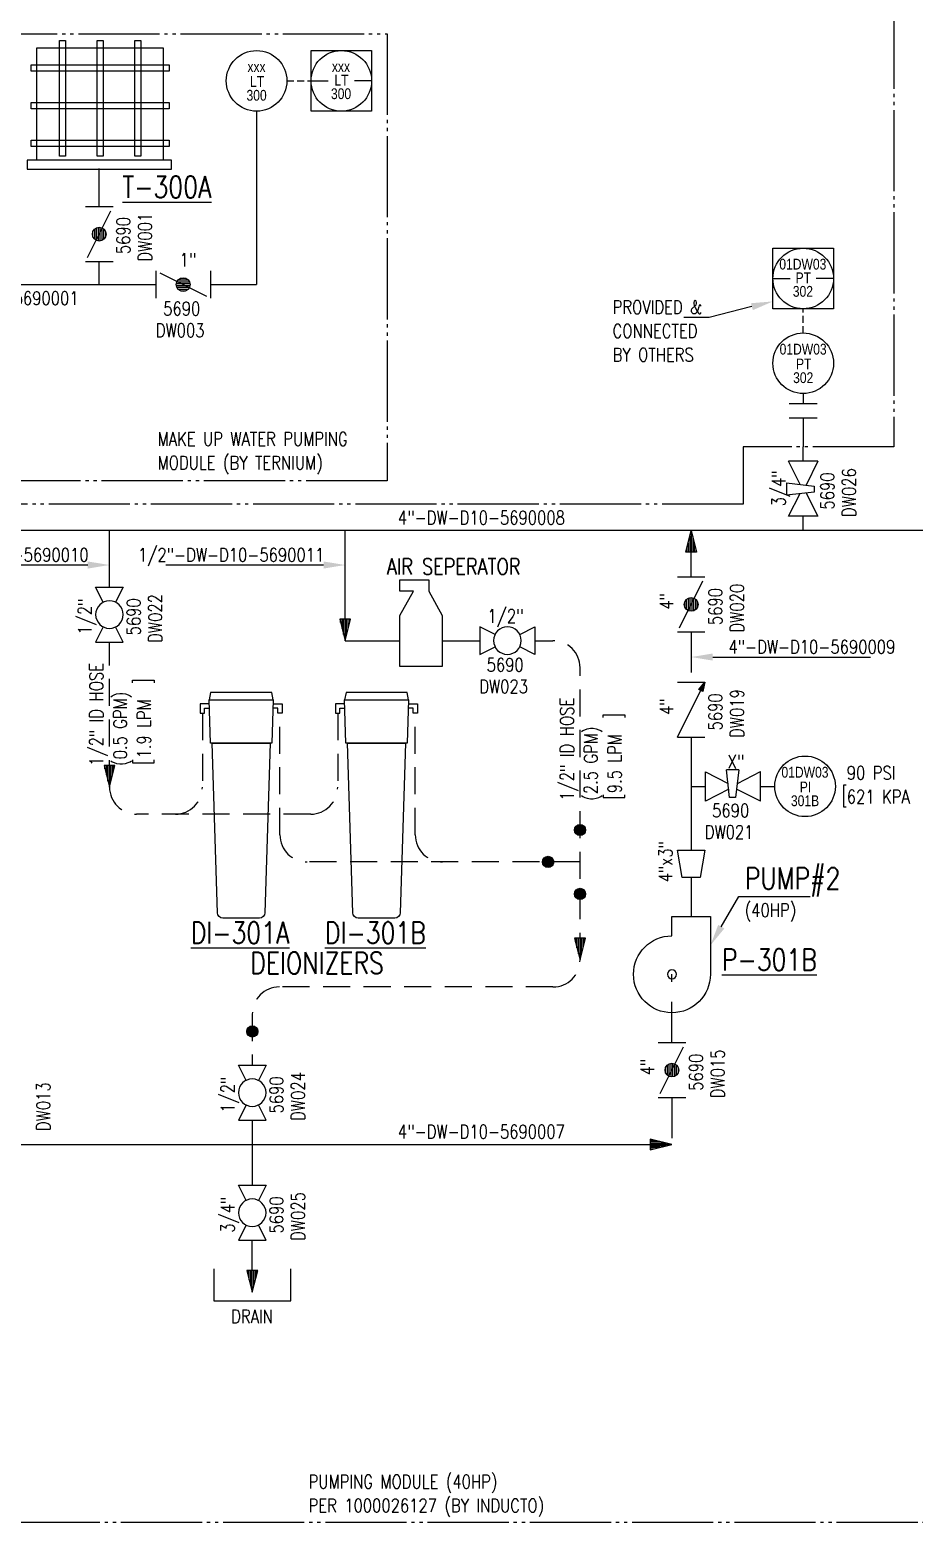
# Model space of a CAD drawing. Header units: inches. Extents: x -80 to 1771, y -447 to 2167.
# Drawn here: x 207.5 to 371, y 1606.3 to 1882.1 of the extents above; entities that cross this region are included whole.
import ezdxf
from ezdxf import colors
from ezdxf.entities.mleader import LeaderData, LeaderLine
from ezdxf.enums import TextEntityAlignment as Align
from ezdxf.math import Vec2, Vec3

# ---------------------------------------------------------------- set-up
doc = ezdxf.new("R2010")
doc.units = ezdxf.units.IN
doc.header["$MEASUREMENT"] = 0
for name, pattern in [('DASHED', [0.75, 0.5, -0.25]), ('ISA 5.3.2-6', [19.05, 12.7, -6.35]), ('JIS_09_15', [18.9, 15, -0.9, 0.6, -0.9, 0.6, -0.9])]:
    doc.linetypes.add(name, pattern=pattern)
for name, color, linetype in [('23.24.E.', 4, 'ISA 5.3.2-6'), ('P01equipos', 3, 'Continuous'), ('PEQUIP', 3, 'Continuous'), ('R01equipos', 3, 'Continuous'), ('Rinstrumentos', 2, 'Continuous'), ('RTTEXT', 2, 'Continuous'), ('Rvalvulas', 3, 'Continuous'), ('Tx_DDIM', 1, 'Continuous'), ('Tx_P_AEREO', 4, 'Continuous'), ('Tx_TEXT', 3, 'Continuous')]:
    doc.layers.add(name, color=color, linetype=linetype)
doc.styles.add('ROMANS', font='romans')
doc.styles.get("Standard").update_dxf_attribs({"font": 'arial.ttf'})

# ---------------------------------------------------------------- blocks, each defined once
blk = doc.blocks.new('FPRO')
at = {"color": 3, "linetype": 'Continuous'}
for p, q in [((-4.2, 1.05), (-5, 1.05)), ((-2.8, 0.7), (-5, 0.7)), ((-1.4, 0.35), (-5, 0.35)), ((0, 0), (-5, 0)), ((-1.4, -0.35), (-5, -0.35)), ((-2.8, -0.7), (-5, -0.7)), ((-4.2, -1.05), (-5, -1.05))]:
    blk.add_line(p, q, dxfattribs=at)
blk.add_lwpolyline([(-5, 1.25), (0, 0), (-5, -1.25)], close=True, dxfattribs=at)
blk = doc.blocks.new('FLECHA')
at = {"xscale": 0.9999979999999999, "yscale": -0.9999979999999999, "rotation": 90}
blk.add_blockref('FPRO', (0, 0), dxfattribs=at)
blk = doc.blocks.new('ventilador- soplador')
at = {"layer": 'PEQUIP'}
for p, q in [((10.67, 7.11), (0, 7.11)), ((10.67, 0), (10.67, 7.11)), ((7.11, 0), (10.67, 0))]:
    blk.add_line(p, q, dxfattribs=at)
blk.add_circle((0, 0), 0.839, dxfattribs=at)
blk.add_arc((0, 0), 7.11, 90, 0, dxfattribs=at)
blk = doc.blocks.new('reducc concentrica')
at = {"layer": 'PEQUIP'}
for p, q in [((0, -2.54), (0, 2.54)), ((0, 2.54), (5.08, 1.69)), ((5.08, 1.69), (5.08, -1.69)), ((5.08, -1.69), (0, -2.54))]:
    blk.add_line(p, q, dxfattribs=at)
blk = doc.blocks.new('vretencion')
at = {"layer": 'PEQUIP'}
for p, q in [((-5.08, 2.54), (-5.08, -2.54)), ((-5.08, 2.54), (5.08, -2.54)), ((5.08, 2.54), (5.08, -2.54)), ((3.38, -2.16), (3.75, -1.4)), ((5.08, -2.54), (3.38, -2.16)), ((3.75, -1.4), (5.08, -2.54))]:
    blk.add_line(p, q, dxfattribs=at)
for points in [[(3.45, -2.01), (4.06, -2.31)], [(3.53, -1.86), (4.74, -2.46)], [(3.6, -1.71), (4.81, -2.31)], [(3.68, -1.56), (4.28, -1.86)]]:
    blk.add_lwpolyline(points, dxfattribs=at)
blk = doc.blocks.new('brida ciega')
at = {"layer": 'R01equipos', "color": 4}
blk.add_line((0, 0), (-5.39, 0), dxfattribs=at)
at = {"layer": 'R01equipos'}
for p, q in [((0, 2.61), (0, -2.6)), ((2.61, 2.61), (2.61, -2.6))]:
    blk.add_line(p, q, dxfattribs=at)
blk = doc.blocks.new('inst')
at = {"layer": 'Rinstrumentos', "color": 2, "linetype": 'Continuous'}
blk.add_circle((0, 0), 7, dxfattribs=at)
at = {"layer": 'RTTEXT', "linetype": 'Continuous', "width": 0.8}
for tag, p in [('213', (-0.02, 2.01)), ('XX', (0.11, -1.41)), ('100', (0, -4.58))]:
    blk.add_attdef(tag, text='', height=2.5, dxfattribs=at).set_placement(p, align=Align.CENTER)
blk = doc.blocks.new('Sen')
at = {"layer": 'Rinstrumentos', "color": 2, "linetype": 'Continuous'}
for p, q in [((-7, 7), (-3.02, 7)), ((7, 7), (3.02, 7))]:
    blk.add_line(p, q, dxfattribs=at)
blk.add_lwpolyline([(-7, 14), (7, 14), (7, 0), (-7, 0)], close=True, dxfattribs=at)
blk.add_circle((0, 7), 7, dxfattribs=at)
at = {"layer": 'RTTEXT', "linetype": 'Continuous', "width": 0.8}
for tag, p in [('213', (-0.09, 9.06)), ('FT', (0.02, 5.91)), ('110', (-0.07, 2.78))]:
    blk.add_attdef(tag, text='', height=2.5, dxfattribs=at).set_placement(p, align=Align.CENTER)
blk = doc.blocks.new('vesferica')
at = {"layer": 'PEQUIP'}
for p, q in [((-2.28, 1.13), (-5.09, 2.54)), ((-5.09, 2.54), (-5.09, -2.54)), ((2.28, 1.14), (5.07, 2.54)), ((5.07, 2.54), (5.07, -2.54)), ((-5.09, -2.54), (-2.28, -1.14)), ((5.07, -2.54), (2.27, -1.14))]:
    blk.add_line(p, q, dxfattribs=at)
blk.add_circle((0, 0), 2.54, dxfattribs=at)
blk = doc.blocks.new('vmariposa')
at = {"layer": 'PEQUIP'}
for p, q in [((-5.08, 2.54), (-5.08, -2.54)), ((-4.32, 2.16), (4.32, -2.16)), ((5.08, 2.54), (5.08, -2.54))]:
    blk.add_line(p, q, dxfattribs=at)
for points in [[(-1.26, 0.17), (1.26, 0.17)], [(-1.16, 0.51), (1.16, 0.51)], [(-0.94, 0.85), (0.94, 0.85)], [(-0.45, 1.19), (0.45, 1.19)], [(-1.26, -0.17), (1.26, -0.17)], [(-1.16, -0.51), (1.16, -0.51)], [(-0.94, -0.85), (0.94, -0.85)], [(-0.45, -1.19), (0.45, -1.19)]]:
    blk.add_lwpolyline(points, dxfattribs=at)
blk.add_circle((0, 0), 1.27, dxfattribs=at)
blk = doc.blocks.new('vtapon')
at = {"color": 3}
for p, q in [((-4.3, -3.24), (-4.3, 2.22)), ((-0.31, 2.56), (1.97, 2.56)), ((-0.31, 2.56), (0.31, -2.56)), ((1.4, -2.56), (1.97, 2.56)), ((0.31, -2.56), (1.4, -2.56))]:
    blk.add_line(p, q, dxfattribs=at)
at = {"layer": 'PEQUIP'}
for p, q in [((-0.02, 0.03), (-4.3, 2.22)), ((5.88, 2.2), (1.68, 0.03)), ((5.88, -3.23), (5.88, 2.2)), ((-4.3, -3.24), (0.13, -1.04)), ((1.57, -1.04), (5.88, -3.23))]:
    blk.add_line(p, q, dxfattribs=at)

msp = doc.modelspace()

# ---------------------------------------------------------------- hatches: boundary and pattern name
at = {"layer": 'Tx_P_AEREO', "ltscale": 0.5}
h = msp.add_hatch(color=4, dxfattribs=at)
h.dxf.hatch_style = 1
h.paths.add_polyline_path([(308.16, 1734.23, 1), (310.25, 1734.23, 1)])
h = msp.add_hatch(color=4, dxfattribs=at)
h.dxf.hatch_style = 1
h.paths.add_polyline_path([(302.25, 1728.33, 1), (304.34, 1728.33, 1)])
h = msp.add_hatch(color=4, dxfattribs=at)
h.dxf.hatch_style = 1
h.paths.add_polyline_path([(308.16, 1722.42, 1), (310.25, 1722.42, 1)])
h = msp.add_hatch(color=4, dxfattribs=at)
h.dxf.hatch_style = 1
h.paths.add_polyline_path([(247.57, 1696.99, 1), (249.66, 1696.99, 1)])

# ---------------------------------------------------------------- linework, layer by layer
at = {"layer": '23.24.E.', "color": 2, "ltscale": 0.1}
for p, q in [((255.01, 1872.7), (259.48, 1872.7)), ((350.46, 1826.1), (350.46, 1830.57))]:
    msp.add_line(p, q, dxfattribs=at)
at = {"layer": '23.24.E.', "color": 2, "linetype": 'Continuous', "ltscale": 0.1}
for p, q in [((350.46, 1802.4), (350.46, 1805.04)), ((350.46, 1789.58), (350.46, 1792.21)), ((329.75, 1742.3), (332.38, 1742.3)), ((342.56, 1742.3), (345.2, 1742.3))]:
    msp.add_line(p, q, dxfattribs=at)
at = {"layer": 'P01equipos', "color": 3}
for points in [[(208.81, 1878.79), (232.17, 1878.79), (232.17, 1858.07), (208.81, 1858.07)], [(233.23, 1874.5), (207.76, 1874.5), (207.76, 1875.66), (233.23, 1875.66)], [(233.23, 1867.54), (207.76, 1867.54), (207.76, 1868.7), (233.23, 1868.7)], [(233.23, 1860.58), (207.76, 1860.58), (207.76, 1861.74), (233.23, 1861.74)], [(206.99, 1856.37), (233.66, 1856.37), (233.66, 1858.07), (206.99, 1858.07)]]:
    msp.add_lwpolyline(points, close=True, dxfattribs=at)
for points in [[(212.96, 1858.8), (212.96, 1880.14), (214.11, 1880.14), (214.11, 1858.8), (212.96, 1858.8)], [(219.92, 1858.8), (219.92, 1880.14), (221.07, 1880.14), (221.07, 1858.8), (219.92, 1858.8)], [(226.88, 1858.8), (226.88, 1880.14), (228.03, 1880.14), (228.03, 1858.8), (226.88, 1858.8)]]:
    msp.add_lwpolyline(points, dxfattribs=at)
at = {"layer": 'Rinstrumentos'}
msp.add_line((350.46, 1814.9), (350.46, 1813.04), dxfattribs=at)
at = {"layer": 'Rvalvulas'}
for points in [[(275.92, 1778.36), (275.92, 1780.46), (281.22, 1780.46), (281.22, 1778.36), (283.72, 1773.89), (283.72, 1764.44), (275.92, 1764.44), (275.92, 1773.89), (278.42, 1778.36), (275.92, 1778.36)], [(240.69, 1757.54), (238.99, 1757.54), (238.99, 1755.84), (239.79, 1755.84), (239.79, 1756.74), (240.71, 1756.74)], [(252.43, 1757.54), (254.13, 1757.54), (254.13, 1755.84), (253.33, 1755.84), (253.33, 1756.74), (252.41, 1756.74)], [(265.71, 1757.54), (264.01, 1757.54), (264.01, 1755.84), (264.81, 1755.84), (264.81, 1756.74), (265.72, 1756.74)], [(277.45, 1757.54), (279.15, 1757.54), (279.15, 1755.84), (278.35, 1755.84), (278.35, 1756.74), (277.43, 1756.74)]]:
    msp.add_lwpolyline(points, dxfattribs=at)
for points in [[(240.67, 1758.29), (252.45, 1758.29), (252.2, 1759.62), (240.91, 1759.62)], [(240.67, 1758.29), (252.45, 1758.29), (252.2, 1750.27), (240.91, 1750.27)], [(265.69, 1758.29), (277.47, 1758.29), (277.22, 1759.62), (265.94, 1759.62)], [(265.69, 1758.29), (277.47, 1758.29), (277.22, 1750.27), (265.93, 1750.27)]]:
    msp.add_lwpolyline(points, close=True, dxfattribs=at)
for points in [[(241.2, 1750.27), (251.91, 1750.27), (250.95, 1718.91, -0.405233), (249.95, 1717.94), (243.17, 1717.94, -0.405233), (242.17, 1718.91)], [(266.22, 1750.27), (276.93, 1750.27), (275.96, 1718.91, -0.405233), (274.96, 1717.94), (268.19, 1717.94, -0.405233), (267.19, 1718.91)]]:
    msp.add_lwpolyline(points, format="xyb", close=True, dxfattribs=at)
at = {"layer": 'Tx_DDIM', "color": 1, "linetype": 'JIS_09_15'}
msp.add_lwpolyline([(339.38, 1805.04), (339.38, 1794.44), (151.38, 1794.44), (151.38, 1774.41), (16.43, 1774.41), (16.43, 1606.3), (571.95, 1606.3), (571.95, 1886.2), (367.24, 1886.2), (367.24, 1805.04), (339.38, 1805.04)], dxfattribs=at)
msp.add_lwpolyline([(46.37, 1881.4), (273.57, 1881.4), (273.57, 1798.76), (46.37, 1798.76)], close=True, dxfattribs=at)
at = {"layer": 'Tx_P_AEREO', "color": 4, "ltscale": 0.5}
for p, q in [((249.41, 1867.1), (249.41, 1835.05)), ((220.33, 1849.45), (220.33, 1856.49)), ((220.33, 1835.05), (220.33, 1839.29)), ((147.96, 1835.05), (230.76, 1835.05)), ((240.92, 1835.05), (249.41, 1835.05)), ((376.97, 1789.58), (161.46, 1789.58)), ((222.21, 1779.13), (222.21, 1789.58)), ((265.78, 1769.22), (265.78, 1789.58)), ((265.78, 1769.22), (275.92, 1769.22)), ((283.72, 1769.22), (290.69, 1769.22)), ((329.75, 1751.39), (329.75, 1730.52)), ((329.75, 1725.44), (329.75, 1718.23)), ((248.62, 1680.6), (248.62, 1668.57)), ((74.2, 1676.09), (326.19, 1676.09)), ((248.62, 1648.83), (248.62, 1658.41))]:
    msp.add_line(p, q, dxfattribs=at)
at = {"layer": 'Tx_P_AEREO', "color": 4, "linetype": 'DASHED', "ltscale": 15}
for p, q in [((329.75, 1781.02), (329.75, 1789.58)), ((329.75, 1770.86), (329.75, 1761.55)), ((326.19, 1694.94), (326.19, 1707.56)), ((326.19, 1684.78), (326.19, 1676.09))]:
    msp.add_line(p, q, dxfattribs=at)
at = {"layer": 'Tx_P_AEREO', "color": 4, "linetype": 'DASHED', "ltscale": 10}
for p, q in [((222.21, 1742.16), (222.21, 1768.97)), ((300.85, 1769.22), (304.2, 1769.22)), ((309.2, 1710.22), (309.2, 1764.22)), ((239.39, 1755.84), (239.39, 1742.16)), ((253.73, 1733.33), (253.73, 1755.84)), ((264.41, 1755.84), (264.41, 1742.16)), ((278.75, 1733.33), (278.75, 1755.84)), ((259.41, 1737.16), (227.21, 1737.16)), ((309.2, 1728.33), (258.73, 1728.33)), ((304.2, 1705.22), (253.62, 1705.22)), ((248.62, 1700.22), (248.62, 1690.76))]:
    msp.add_line(p, q, dxfattribs=at)
at = {"layer": 'Tx_P_AEREO', "color": 3}
msp.add_lwpolyline([(241.5, 1653.11), (241.5, 1647.22), (255.73, 1647.22), (255.73, 1653.11)], dxfattribs=at)
at = {"layer": 'Tx_P_AEREO', "color": 4, "ltscale": 0.5}
for centre in [(309.2, 1734.23), (303.3, 1728.33), (309.2, 1722.42), (248.62, 1696.99)]:
    msp.add_circle(centre, 1.04, dxfattribs=at)
at = {"layer": 'Tx_P_AEREO', "color": 4, "linetype": 'DASHED', "ltscale": 10}
for centre, start, end in [((304.2, 1764.22), 0, 90), ((227.21, 1742.16), 180, 270), ((234.39, 1742.16), 270, 0), ((259.41, 1742.16), 270, 0), ((258.73, 1733.33), 180, 270), ((283.75, 1733.33), 180, 270), ((304.2, 1710.22), 270, 0), ((253.62, 1700.22), 90, 180)]:
    msp.add_arc(centre, 5, start, end, dxfattribs=at)
at = {"layer": 'Tx_TEXT'}
for points in [[(226.48, 1761.44), (226.48, 1761.94), (230.48, 1761.94), (230.48, 1761.44)], [(313.48, 1755.01), (313.48, 1755.51), (317.48, 1755.51), (317.48, 1755.01)], [(226.48, 1747.17), (226.48, 1746.67), (230.48, 1746.67), (230.48, 1747.17)], [(313.48, 1740.73), (313.48, 1740.23), (317.48, 1740.23), (317.48, 1740.73)], [(358.41, 1742.5), (357.91, 1742.5), (357.91, 1738.5), (358.41, 1738.5)]]:
    msp.add_lwpolyline(points, dxfattribs=at)

# ---------------------------------------------------------------- block references
at = {"xscale": 0.8000000000001819, "yscale": 0.8000000000001819, "zscale": 0.8000000000001819}
for name, p, values in [('inst', (249.41, 1872.7), {'213': 'xxx', '100': '300', 'XX': 'LT'}), ('Sen', (265.08, 1867.1), {'213': 'xxx', '110': '300', 'FT': 'LT'}), ('Sen', (350.46, 1830.57), {'213': '01DW03', '110': '302', 'FT': 'PT'}), ('inst', (350.46, 1820.5), {'213': '01DW03', '100': '302', 'XX': 'PT'}), ('inst', (350.8, 1742.3), {'213': '01DW03', '100': '301B', 'XX': 'PI'})]:
    msp.add_blockref(name, p, dxfattribs=at).add_auto_attribs(values)
at = {"layer": 'P01equipos', "color": 3, "xscale": -1, "rotation": 270}
msp.add_blockref('ventilador- soplador', (326.19, 1707.56), dxfattribs=at)
at = {"layer": 'Rvalvulas'}
for name, p, rotation in [('vmariposa', (220.33, 1844.37), 90), ('vmariposa', (329.75, 1775.94), 90), ('vretencion', (329.75, 1756.47), 89.99999999999999), ('reducc concentrica', (329.75, 1730.52), 270), ('vmariposa', (326.19, 1689.86), 90)]:
    msp.add_blockref(name, p, dxfattribs=dict(at, rotation=rotation))
msp.add_blockref('vmariposa', (235.84, 1835.05), dxfattribs=at)
at = {"layer": 'Rvalvulas', "xscale": -1, "rotation": 90}
for name, p in [('vtapon', (349.95, 1798.09)), ('vesferica', (222.2, 1774.04)), ('vesferica', (248.61, 1685.68)), ('vesferica', (248.61, 1663.49))]:
    msp.add_blockref(name, p, dxfattribs=at)
at = {"layer": 'Rvalvulas', "xscale": -1}
for name, p in [('vesferica', (295.77, 1769.23)), ('vtapon', (338.26, 1742.81))]:
    msp.add_blockref(name, p, dxfattribs=at)
at = {"layer": 'Tx_P_AEREO', "color": 3, "rotation": 89.99999999999997}
msp.add_blockref('brida ciega', (350.46, 1810.43), dxfattribs=at)
at = {"layer": 'Tx_P_AEREO', "xscale": -0.8, "yscale": 0.8, "zscale": 0.8}
msp.add_blockref('FLECHA', (329.75, 1789.58), dxfattribs=at)
at = {"layer": 'Tx_P_AEREO', "xscale": 0.8, "yscale": 0.8, "zscale": 0.8}
for p, rotation in [((265.78, 1769.22), 179.9999999999999), ((222.21, 1742.16), 179.9999999999999), ((309.2, 1710.22), 179.9999999999999), ((326.19, 1676.09), 269.9999999999999), ((248.62, 1648.83), 179.9999999999999)]:
    msp.add_blockref('FLECHA', p, dxfattribs=dict(at, rotation=rotation))

# ---------------------------------------------------------------- texts
at = {"layer": 'RTTEXT', "color": 4, "style": 'ROMANS', "width": 0.8}
for s, height, p in [('%%UT-300A', 4, (232.82, 1851.1)), ('AIR SEPERATOR', 3, (285.85, 1781.43)), ('%%UDI-301A', 4, (246.35, 1713.23)), ('%%UDI-301B', 4, (271.37, 1713.23)), ('DEIONIZERS', 4, (260.59, 1707.63)), ('%%UP-301B', 4, (344.21, 1708.25))]:
    msp.add_text(s, height=height, dxfattribs=at).set_placement(p, align=Align.CENTER)
msp.add_text('PUMP#2', height=4, dxfattribs=at).set_placement((339.65, 1727.27), align=Align.TOP_LEFT)
at = {"layer": 'Tx_TEXT', "style": 'ROMANS', "width": 0.8}
for s, p in [('5690', (223.54, 1840.67)), ('DW001', (227.54, 1839.31)), ('3/4"', (344.66, 1794.05)), ('5690', (353.68, 1793.46)), ('DW026', (357.68, 1792.1)), ('DW020', (336.96, 1770.74)), ('1/2"', (216.4, 1770.34)), ('5690', (225.42, 1770.21)), ('DW022', (229.42, 1768.85)), ('4"', (323.94, 1774.96)), ('5690', (332.96, 1772.1)), ('1/2" ID HOSE', (218.54, 1746.09)), ('DW019', (336.96, 1751.27)), ('(0.5 GPM)', (222.94, 1746.09)), (' 1.9 LPM', (227.34, 1746.09)), ('1/2" ID HOSE', (305.53, 1739.66)), ('4"', (323.94, 1755.49)), ('5690', (332.96, 1752.63)), ('(2.5 GPM)', (309.94, 1739.66)), (' 9.5 LPM', (314.34, 1739.66)), ('4"x3"', (323.76, 1724.58)), ('4"', (320.38, 1688.88)), ('5690', (329.4, 1686.02)), ('DW015', (333.4, 1684.66)), ('1/2"', (242.81, 1681.98)), ('5690', (251.83, 1681.84)), ('DW024', (255.83, 1680.49)), ('DW013', (208.73, 1678.6)), ('3/4"', (242.81, 1659.79)), ('5690', (251.83, 1659.65)), ('DW025', (255.83, 1658.3))]:
    msp.add_text(s, height=2.5, rotation=90, dxfattribs=at).set_placement(p, align=Align.TOP_LEFT)
for s, p in [('1"', (235.17, 1840.86)), ('1"-DW-D10-5690001', (185.64, 1833.78)), ('5690', (232.14, 1831.83)), ('PROVIDED &', (315.22, 1832.12)), ('DW003', (230.78, 1827.83)), ('CONNECTED', (315.22, 1827.72)), ('BY OTHERS', (315.22, 1823.32)), ('MAKE UP WATER PUMPING', (231.11, 1807.77)), ('MODULE (BY TERNIUM)', (231.11, 1803.36)), ('4"-DW-D10-5690008', (275.54, 1793.21)), ('1/2"-DW-D10-5690010', (183.89, 1786.34)), ('1/2"-DW-D10-5690011', (227.47, 1786.34)), ('1/2"', (292.07, 1775.03)), ('4"-DW-D10-5690009', (336.63, 1769.34)), ('5690', (291.93, 1766.01)), ('DW023', (290.58, 1762.01)), ('X"', (336.48, 1748.11)), ('90 PSI', (358.51, 1746.04)), ('621 KPA', (358.51, 1741.64)), ('5690', (333.62, 1739.08)), ('DW021', (332.26, 1735.09)), ('(40HP)', (339.65, 1720.66)), ('4"-DW-D10-5690007', (275.54, 1679.72)), ('DRAIN', (244.7, 1645.57)), ('PUMPING MODULE (40HP)', (259.02, 1615.02)), ('PER 1000026127 (BY INDUCTO)', (259.02, 1610.62))]:
    msp.add_text(s, height=2.5, dxfattribs=at).set_placement(p, align=Align.TOP_LEFT)

# ---------------------------------------------------------------- leaders
at = {"layer": 'Tx_DDIM', "color": 1}
ml = msp.add_multileader_mtext('Standard', dxfattribs=at)
ml.set_content('', color=1)
ml.set_leader_properties()
ml.build(insert=Vec2(0, 0))
ctx = ml.context
ctx.base_point, ctx.plane_origin = Vec3(324.38, 1828.99), Vec3(351.07, 1844.48)
ctx.text_align_type = 2
notes = []
notes.append((ctx, [(0, (1, 1, 0), (333.06, 1828.99), (-1, 0), 4.68, [(0, [(344.86, 1831.93)], 0, [])])]))
ctx.mtext.insert, ctx.mtext.alignment, ctx.mtext.flow_direction = Vec3(326.38, 1830.99), 3, 5
ml = msp.add_multileader_mtext('Standard', dxfattribs=at)
ml.set_content('', color=1)
ml.set_leader_properties()
ml.build(insert=Vec2(0, 0))
ctx = ml.context
ctx.base_point, ctx.plane_origin, ctx.plane_x_axis, ctx.plane_y_axis = Vec3(189.07, 1783.21), Vec3(293.85, 1763.1), Vec3(-1, 0), Vec3(0, -1)
notes.append((ctx, [(0, (1, 1, 0), (212.95, 1783.21), (-1, 0), 23.88, [(0, [(222.21, 1783.21)], 0, [])])]))
ctx.mtext.insert, ctx.mtext.text_direction, ctx.mtext.rotation, ctx.mtext.flow_direction = Vec3(187.07, 1781.21), Vec3(-1, 0), 3.141593, 5
ml = msp.add_multileader_mtext('Standard', dxfattribs=at)
ml.set_content('', color=1)
ml.set_leader_properties()
ml.build(insert=Vec2(0, 0))
ctx = ml.context
ctx.base_point, ctx.plane_origin, ctx.plane_x_axis, ctx.plane_y_axis = Vec3(232.65, 1783.21), Vec3(337.42, 1763.1), Vec3(-1, 0), Vec3(0, -1)
notes.append((ctx, [(0, (1, 1, 0), (256.53, 1783.21), (-1, 0), 23.88, [(0, [(265.78, 1783.21)], 0, [])])]))
ctx.mtext.insert, ctx.mtext.text_direction, ctx.mtext.rotation, ctx.mtext.flow_direction = Vec3(230.65, 1781.21), Vec3(-1, 0), 3.141593, 5
ml = msp.add_multileader_mtext('Standard', dxfattribs=at)
ml.set_content('', color=1)
ml.set_leader_properties()
ml.build(insert=Vec2(0, 0))
ctx = ml.context
ctx.base_point, ctx.plane_origin, ctx.plane_x_axis, ctx.plane_y_axis = Vec3(366.88, 1766.2), Vec3(258.11, 1746.1), Vec3(-1, 0), Vec3(0, -1)
ctx.text_align_type = 2
notes.append((ctx, [(0, (1, 1, 0), (339, 1766.2), (1, 0), 23.88, [(0, [(329.75, 1766.2)], 0, [])])]))
ctx.mtext.insert, ctx.mtext.text_direction, ctx.mtext.rotation, ctx.mtext.alignment, ctx.mtext.flow_direction = Vec3(364.88, 1764.2), Vec3(-1, 0), 3.141593, 3, 5
ml = msp.add_multileader_mtext('Standard', dxfattribs=at)
ml.set_content('', color=1)
ml.set_leader_properties()
ml.build(insert=Vec2(0, 0))
ctx = ml.context
ctx.base_point, ctx.plane_origin = Vec3(351.73, 1721.93), Vec3(350.08, 1756.48)
notes.append((ctx, [(0, (1, 1, 0), (338.55, 1721.93), (1, 0), 13.19, [(0, [(333.3, 1712.9)], 0, [])])]))
ctx.mtext.insert, ctx.mtext.flow_direction = Vec3(353.73, 1723.93), 5
for ctx, leaders in notes:
    for number, flags, end, landing, length, lines in leaders:
        leader = LeaderData()
        leader.index, (leader.has_last_leader_line, leader.has_dogleg_vector, leader.attachment_direction) = number, flags
        leader.last_leader_point, leader.dogleg_vector, leader.dogleg_length = Vec3(end), Vec3(landing), length
        for number, points, colour, breaks in lines:
            line = LeaderLine()
            line.index, line.vertices, line.color, line.breaks = number, Vec3.list(points), colors.encode_raw_color(colour), breaks
            leader.lines.append(line)
        ctx.leaders.append(leader)

doc.saveas('drawing.dxf')
